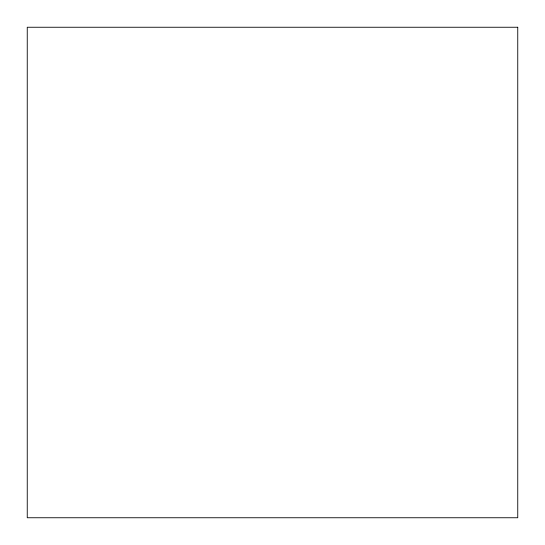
<?xml version="1.0" encoding="UTF-8"?>
<svg xmlns="http://www.w3.org/2000/svg" width="545" height="545" viewBox="0 0 545 545"><rect width="100%" height="100%" fill="white"/><g stroke="black" fill="none" stroke-linecap="round" stroke-linejoin="round"><path stroke-width="0.82" d="M517.75 27.25L27.25 27.25L27.25 517.75L517.75 517.75L517.75 27.25"/></g></svg>
